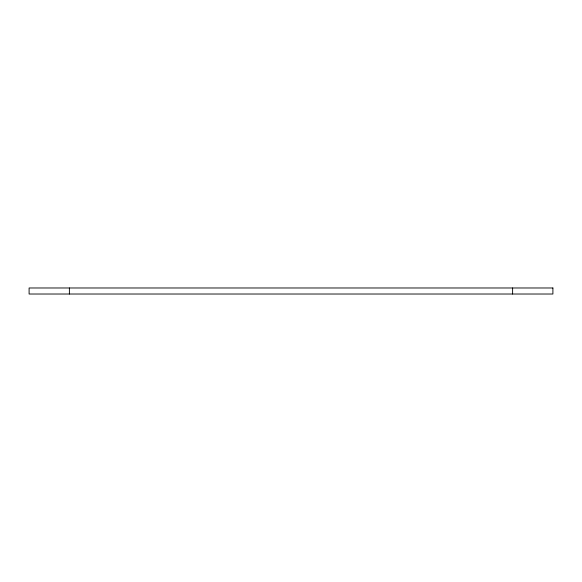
<?xml version="1.0" encoding="UTF-8"?>
<svg xmlns="http://www.w3.org/2000/svg" width="582" height="582" viewBox="0 0 582 582"><rect width="100%" height="100%" fill="white"/><g stroke="black" fill="none" stroke-linecap="round" stroke-linejoin="round"><path stroke-width="0.87" d="M512.611 287.981L512.611 294.019M69.389 287.981L69.389 294.019M552.9 287.981L29.1 287.981L29.1 294.019L552.9 294.019L552.9 287.981"/></g></svg>
